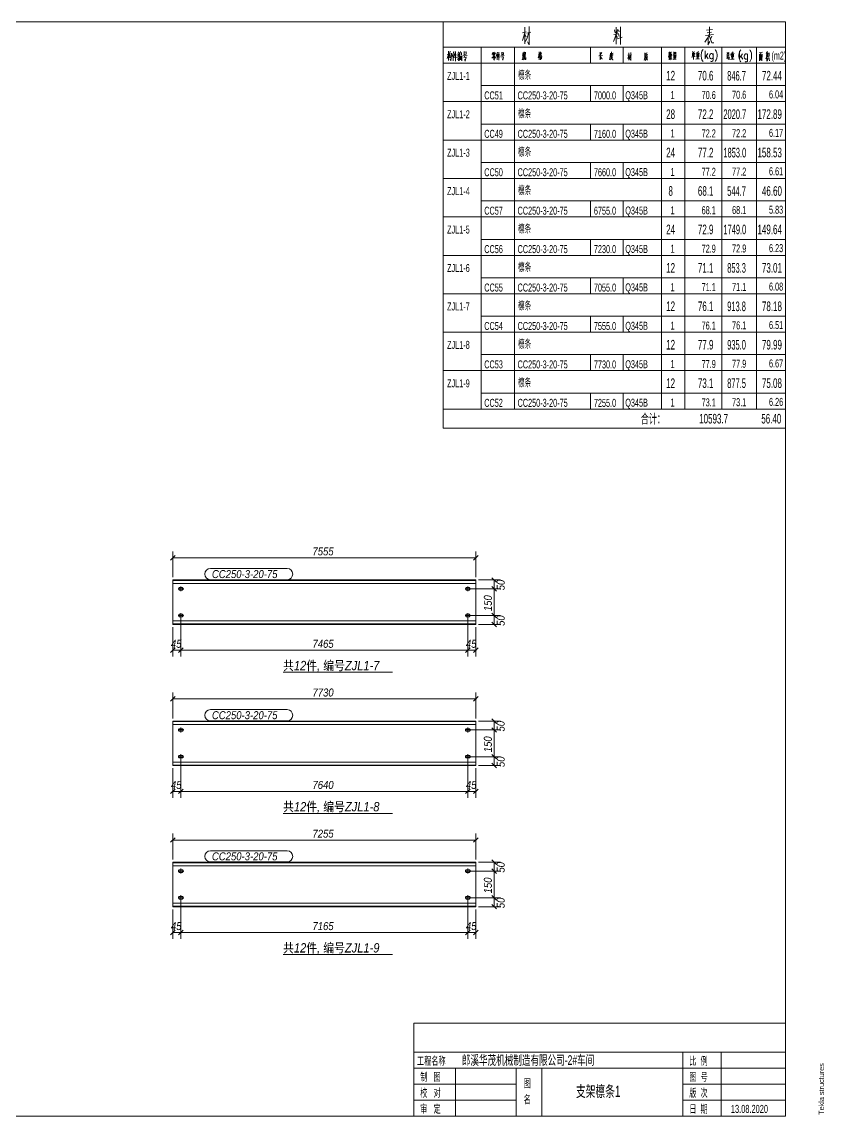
# Model space of a CAD drawing. Extents: x 857 to 4439, y -1249 to 4637.
# Drawn here: x 1160.9 to 1461.5, y 1183.6 to 1593.6 of the extents above; entities that cross this region are included whole.
import ezdxf

# ---------------------------------------------------------------- set-up
doc = ezdxf.new("R2010")
doc.units = 0
doc.header["$LTSCALE"] = 1000
doc.header["$MEASUREMENT"] = 0
doc.linetypes.add('XKITLINE00', pattern=[0])
doc.linetypes.add('XKITLINE02', pattern=[4, 2, -2])
for name, color, linetype, lineweight in [('Bolt', 7, 'Continuous', 0), ('DrawingSheet', 5, 'Continuous', 0), ('OtherObjectType', 1, 'Continuous', 0), ('Part', 2, 'Continuous', 0), ('PartMark', 3, 'Continuous', 0), ('Z-DIMENSIONS', 1, 'Continuous', 0)]:
    doc.layers.add(name, color=color, linetype=linetype, lineweight=lineweight)
doc.styles.add('Arial', font='arial.ttf')
doc.styles.add('Arial Italic', font='ariali.ttf')
doc.styles.add('宋体', font='arial.ttf')

# ---------------------------------------------------------------- blocks, each defined once
blk = doc.blocks.new('支架檩条1')
at = {"layer": 'Bolt', "color": 3, "linetype": 'XKITLINE00', "lineweight": 0}
for p, q in [((361.59, 202.57), (361.63, 202.75)), ((361.63, 202.39), (361.59, 202.57)), ((361.59, 202.57), (361.59, 202.57)), ((363.46, 202.57), (361.59, 202.57)), ((361.63, 202.75), (361.73, 202.9)), ((361.73, 202.24), (361.63, 202.39)), ((361.73, 202.9), (361.88, 203)), ((361.88, 202.14), (361.73, 202.24)), ((361.88, 203), (362.06, 203.03)), ((362.06, 202.1), (361.88, 202.14)), ((362.06, 203.03), (362.99, 203.03)), ((362.99, 202.1), (362.06, 202.1)), ((362.53, 203.5), (362.53, 201.63)), ((362.99, 203.03), (363.17, 203)), ((363.17, 202.14), (362.99, 202.1)), ((363.17, 203), (363.32, 202.9)), ((363.32, 202.24), (363.17, 202.14)), ((363.32, 202.9), (363.43, 202.75)), ((363.43, 202.39), (363.32, 202.24)), ((363.43, 202.75), (363.46, 202.57)), ((363.46, 202.57), (363.43, 202.39)), ((363.46, 202.57), (363.46, 202.57)), ((469.11, 202.57), (469.14, 202.75)), ((469.14, 202.39), (469.11, 202.57)), ((469.11, 202.57), (469.11, 202.57)), ((469.11, 202.57), (470.97, 202.57)), ((469.14, 202.75), (469.24, 202.9)), ((469.24, 202.24), (469.14, 202.39)), ((469.24, 202.9), (469.4, 203)), ((469.4, 202.14), (469.24, 202.24)), ((469.4, 203), (469.57, 203.03)), ((469.57, 202.1), (469.4, 202.14)), ((469.57, 203.03), (470.51, 203.03)), ((470.51, 202.1), (469.57, 202.1)), ((470.04, 201.63), (470.04, 203.5)), ((470.51, 203.03), (470.69, 203)), ((470.69, 202.14), (470.51, 202.1)), ((470.69, 203), (470.84, 202.9)), ((470.84, 202.24), (470.69, 202.14)), ((470.84, 202.9), (470.94, 202.75)), ((470.94, 202.39), (470.84, 202.24)), ((470.94, 202.75), (470.97, 202.57)), ((470.97, 202.57), (470.94, 202.39)), ((470.97, 202.57), (470.97, 202.57)), ((361.59, 192.57), (361.63, 192.75)), ((361.63, 192.75), (361.73, 192.9)), ((361.73, 192.9), (361.88, 193)), ((361.88, 193), (362.06, 193.03)), ((362.06, 193.03), (362.99, 193.03)), ((362.53, 193.5), (362.53, 191.63)), ((362.99, 193.03), (363.17, 193)), ((363.17, 193), (363.32, 192.9)), ((363.32, 192.9), (363.43, 192.75)), ((363.43, 192.75), (363.46, 192.57)), ((469.11, 192.57), (469.14, 192.75)), ((469.14, 192.75), (469.24, 192.9)), ((469.24, 192.9), (469.4, 193)), ((469.4, 193), (469.57, 193.03)), ((469.57, 193.03), (470.51, 193.03)), ((470.04, 191.63), (470.04, 193.5)), ((470.51, 193.03), (470.69, 193)), ((470.69, 193), (470.84, 192.9)), ((470.84, 192.9), (470.94, 192.75)), ((470.94, 192.75), (470.97, 192.57)), ((361.63, 192.39), (361.59, 192.57)), ((361.59, 192.57), (361.59, 192.57)), ((363.46, 192.57), (361.59, 192.57)), ((361.73, 192.24), (361.63, 192.39)), ((361.88, 192.14), (361.73, 192.24)), ((362.06, 192.1), (361.88, 192.14)), ((362.99, 192.1), (362.06, 192.1)), ((363.17, 192.14), (362.99, 192.1)), ((363.32, 192.24), (363.17, 192.14)), ((363.43, 192.39), (363.32, 192.24)), ((363.46, 192.57), (363.43, 192.39)), ((363.46, 192.57), (363.46, 192.57)), ((469.14, 192.39), (469.11, 192.57)), ((469.11, 192.57), (469.11, 192.57)), ((469.11, 192.57), (470.97, 192.57)), ((469.24, 192.24), (469.14, 192.39)), ((469.4, 192.14), (469.24, 192.24)), ((469.57, 192.1), (469.4, 192.14)), ((470.51, 192.1), (469.57, 192.1)), ((470.69, 192.14), (470.51, 192.1)), ((470.84, 192.24), (470.69, 192.14)), ((470.94, 192.39), (470.84, 192.24)), ((470.97, 192.57), (470.94, 192.39)), ((470.97, 192.57), (470.97, 192.57)), ((361.59, 149.68), (361.63, 149.86)), ((361.63, 149.5), (361.59, 149.68)), ((361.59, 149.68), (361.59, 149.68)), ((363.46, 149.68), (361.59, 149.68)), ((361.63, 149.86), (361.73, 150.01)), ((361.73, 149.35), (361.63, 149.5)), ((361.73, 150.01), (361.88, 150.11)), ((361.88, 149.25), (361.73, 149.35)), ((361.88, 150.11), (362.06, 150.15)), ((362.06, 149.22), (361.88, 149.25)), ((362.06, 150.15), (362.99, 150.15)), ((362.99, 149.22), (362.06, 149.22)), ((362.53, 150.62), (362.53, 148.75)), ((362.99, 150.15), (363.17, 150.11)), ((363.17, 149.25), (362.99, 149.22)), ((363.17, 150.11), (363.32, 150.01)), ((363.32, 149.35), (363.17, 149.25)), ((363.32, 150.01), (363.43, 149.86)), ((363.43, 149.5), (363.32, 149.35)), ((363.43, 149.86), (363.46, 149.68)), ((363.46, 149.68), (363.43, 149.5)), ((363.46, 149.68), (363.46, 149.68)), ((469.11, 149.68), (469.14, 149.86)), ((469.14, 149.5), (469.11, 149.68)), ((469.11, 149.68), (469.11, 149.68)), ((469.11, 149.68), (470.97, 149.68)), ((469.14, 149.86), (469.24, 150.01)), ((469.24, 149.35), (469.14, 149.5)), ((469.24, 150.01), (469.4, 150.11)), ((469.4, 149.25), (469.24, 149.35)), ((469.4, 150.11), (469.57, 150.15)), ((469.57, 149.22), (469.4, 149.25)), ((469.57, 150.15), (470.51, 150.15)), ((470.51, 149.22), (469.57, 149.22)), ((470.04, 148.75), (470.04, 150.62)), ((470.51, 150.15), (470.69, 150.11)), ((470.69, 149.25), (470.51, 149.22)), ((470.69, 150.11), (470.84, 150.01)), ((470.84, 149.35), (470.69, 149.25)), ((470.84, 150.01), (470.94, 149.86)), ((470.94, 149.5), (470.84, 149.35)), ((470.94, 149.86), (470.97, 149.68)), ((470.97, 149.68), (470.94, 149.5)), ((470.97, 149.68), (470.97, 149.68)), ((361.59, 139.68), (361.63, 139.86)), ((361.63, 139.5), (361.59, 139.68)), ((361.59, 139.68), (361.59, 139.68)), ((363.46, 139.68), (361.59, 139.68)), ((361.63, 139.86), (361.73, 140.01)), ((361.73, 139.35), (361.63, 139.5)), ((361.73, 140.01), (361.88, 140.11)), ((361.88, 140.11), (362.06, 140.15)), ((362.06, 140.15), (362.99, 140.15)), ((362.53, 140.62), (362.53, 138.75)), ((362.99, 140.15), (363.17, 140.11)), ((363.17, 140.11), (363.32, 140.01)), ((363.32, 140.01), (363.43, 139.86)), ((363.43, 139.5), (363.32, 139.35)), ((363.43, 139.86), (363.46, 139.68)), ((363.46, 139.68), (363.43, 139.5)), ((363.46, 139.68), (363.46, 139.68)), ((469.11, 139.68), (469.14, 139.86)), ((469.14, 139.5), (469.11, 139.68)), ((469.11, 139.68), (469.11, 139.68)), ((469.11, 139.68), (470.97, 139.68)), ((469.14, 139.86), (469.24, 140.01)), ((469.24, 139.35), (469.14, 139.5)), ((469.24, 140.01), (469.4, 140.11)), ((469.4, 140.11), (469.57, 140.15)), ((469.57, 140.15), (470.51, 140.15)), ((470.04, 138.75), (470.04, 140.62)), ((470.51, 140.15), (470.69, 140.11)), ((470.69, 140.11), (470.84, 140.01)), ((470.84, 140.01), (470.94, 139.86)), ((470.94, 139.5), (470.84, 139.35)), ((470.94, 139.86), (470.97, 139.68)), ((470.97, 139.68), (470.94, 139.5)), ((470.97, 139.68), (470.97, 139.68)), ((361.88, 139.25), (361.73, 139.35)), ((362.06, 139.22), (361.88, 139.25)), ((362.99, 139.22), (362.06, 139.22)), ((363.17, 139.25), (362.99, 139.22)), ((363.32, 139.35), (363.17, 139.25)), ((469.4, 139.25), (469.24, 139.35)), ((469.57, 139.22), (469.4, 139.25)), ((470.51, 139.22), (469.57, 139.22)), ((470.69, 139.25), (470.51, 139.22)), ((470.84, 139.35), (470.69, 139.25)), ((361.59, 96.8), (361.63, 96.98)), ((361.63, 96.62), (361.59, 96.8)), ((361.59, 96.8), (361.59, 96.8)), ((363.46, 96.8), (361.59, 96.8)), ((361.63, 96.98), (361.73, 97.13)), ((361.73, 96.47), (361.63, 96.62)), ((361.73, 97.13), (361.88, 97.23)), ((361.88, 96.37), (361.73, 96.47)), ((361.88, 97.23), (362.06, 97.26)), ((362.06, 96.33), (361.88, 96.37)), ((362.06, 97.26), (362.99, 97.26)), ((362.99, 96.33), (362.06, 96.33)), ((362.53, 97.73), (362.53, 95.86)), ((362.99, 97.26), (363.17, 97.23)), ((363.17, 96.37), (362.99, 96.33)), ((363.17, 97.23), (363.32, 97.13)), ((363.32, 96.47), (363.17, 96.37)), ((363.32, 97.13), (363.43, 96.98)), ((363.43, 96.62), (363.32, 96.47)), ((363.43, 96.98), (363.46, 96.8)), ((363.46, 96.8), (363.43, 96.62)), ((363.46, 96.8), (363.46, 96.8)), ((469.11, 96.8), (469.14, 96.98)), ((469.14, 96.62), (469.11, 96.8)), ((469.11, 96.8), (469.11, 96.8)), ((469.11, 96.8), (470.97, 96.8)), ((469.14, 96.98), (469.24, 97.13)), ((469.24, 96.47), (469.14, 96.62)), ((469.24, 97.13), (469.4, 97.23)), ((469.4, 96.37), (469.24, 96.47)), ((469.4, 97.23), (469.57, 97.26)), ((469.57, 96.33), (469.4, 96.37)), ((469.57, 97.26), (470.51, 97.26)), ((470.51, 96.33), (469.57, 96.33)), ((470.04, 95.86), (470.04, 97.73)), ((470.51, 97.26), (470.69, 97.23)), ((470.69, 96.37), (470.51, 96.33)), ((470.69, 97.23), (470.84, 97.13)), ((470.84, 96.47), (470.69, 96.37)), ((470.84, 97.13), (470.94, 96.98)), ((470.94, 96.62), (470.84, 96.47)), ((470.94, 96.98), (470.97, 96.8)), ((470.97, 96.8), (470.94, 96.62)), ((470.97, 96.8), (470.97, 96.8)), ((361.59, 86.8), (361.63, 86.98)), ((361.63, 86.62), (361.59, 86.8)), ((361.59, 86.8), (361.59, 86.8)), ((363.46, 86.8), (361.59, 86.8)), ((361.63, 86.98), (361.73, 87.13)), ((361.73, 86.47), (361.63, 86.62)), ((361.73, 87.13), (361.88, 87.23)), ((361.88, 86.37), (361.73, 86.47)), ((361.88, 87.23), (362.06, 87.26)), ((362.06, 86.33), (361.88, 86.37)), ((362.06, 87.26), (362.99, 87.26)), ((362.99, 86.33), (362.06, 86.33)), ((362.53, 87.73), (362.53, 85.86)), ((362.99, 87.26), (363.17, 87.23)), ((363.17, 86.37), (362.99, 86.33)), ((363.17, 87.23), (363.32, 87.13)), ((363.32, 86.47), (363.17, 86.37)), ((363.32, 87.13), (363.43, 86.98)), ((363.43, 86.62), (363.32, 86.47)), ((363.43, 86.98), (363.46, 86.8)), ((363.46, 86.8), (363.43, 86.62)), ((363.46, 86.8), (363.46, 86.8)), ((469.11, 86.8), (469.14, 86.98)), ((469.14, 86.62), (469.11, 86.8)), ((469.11, 86.8), (469.11, 86.8)), ((469.11, 86.8), (470.97, 86.8)), ((469.14, 86.98), (469.24, 87.13)), ((469.24, 86.47), (469.14, 86.62)), ((469.24, 87.13), (469.4, 87.23)), ((469.4, 86.37), (469.24, 86.47)), ((469.4, 87.23), (469.57, 87.26)), ((469.57, 86.33), (469.4, 86.37)), ((469.57, 87.26), (470.51, 87.26)), ((470.51, 86.33), (469.57, 86.33)), ((470.04, 85.86), (470.04, 87.73)), ((470.51, 87.26), (470.69, 87.23)), ((470.69, 86.37), (470.51, 86.33)), ((470.69, 87.23), (470.84, 87.13)), ((470.84, 86.47), (470.69, 86.37)), ((470.84, 87.13), (470.94, 86.98)), ((470.94, 86.62), (470.84, 86.47)), ((470.94, 86.98), (470.97, 86.8)), ((470.97, 86.8), (470.94, 86.62)), ((470.97, 86.8), (470.97, 86.8))]:
    blk.add_line(p, q, dxfattribs=at)
at = {"layer": 'DrawingSheet', "color": 5, "linetype": 'XKITLINE00', "lineweight": 0}
for p, q in [((589, 415), (5, 415)), ((589, 5), (589, 415)), ((5, 5), (589, 5))]:
    blk.add_line(p, q, dxfattribs=at)
at = {"layer": 'OtherObjectType', "color": 6, "linetype": 'XKITLINE00', "lineweight": 0}
for p, q in [((460.84, 415), (460.84, 399.52)), ((460.84, 405.52), (589, 405.52)), ((475, 405.52), (475, 399.52)), ((487.48, 405.52), (487.48, 399.52)), ((516.04, 405.52), (516.04, 399.52)), ((528.28, 405.52), (528.28, 399.52)), ((542.56, 405.52), (542.56, 399.52)), ((551.32, 405.52), (551.32, 399.52)), ((565.24, 405.52), (565.24, 399.52)), ((578.2, 405.52), (578.2, 399.52)), ((460.84, 399.52), (460.84, 391.12)), ((589, 399.52), (460.84, 399.52)), ((475, 399.52), (475, 391.12)), ((487.48, 399.52), (487.48, 391.12)), ((542.56, 399.52), (542.56, 391.12)), ((551.32, 399.52), (551.32, 391.12)), ((565.24, 399.52), (565.24, 391.12)), ((578.2, 399.52), (578.2, 391.12)), ((460.84, 391.12), (460.84, 385.12)), ((475, 391.12), (475, 385.12)), ((475, 391.12), (589, 391.12)), ((487.48, 391.12), (487.48, 385.12)), ((516.04, 391.12), (516.04, 385.12)), ((528.28, 391.12), (528.28, 385.12)), ((542.56, 391.12), (542.56, 385.12)), ((551.32, 391.12), (551.32, 385.12)), ((565.24, 391.12), (565.24, 385.12)), ((578.2, 391.12), (578.2, 385.12)), ((460.84, 385.12), (460.84, 376.72)), ((589, 385.12), (460.84, 385.12)), ((475, 385.12), (589, 385.12)), ((475, 385.12), (475, 376.72)), ((487.48, 385.12), (487.48, 376.72)), ((542.56, 385.12), (542.56, 376.72)), ((551.32, 385.12), (551.32, 376.72)), ((565.24, 385.12), (565.24, 376.72)), ((578.2, 385.12), (578.2, 376.72)), ((460.84, 376.72), (460.84, 370.72)), ((475, 376.72), (475, 370.72)), ((475, 376.72), (589, 376.72)), ((487.48, 376.72), (487.48, 370.72)), ((516.04, 376.72), (516.04, 370.72)), ((528.28, 376.72), (528.28, 370.72)), ((542.56, 376.72), (542.56, 370.72)), ((551.32, 376.72), (551.32, 370.72)), ((565.24, 376.72), (565.24, 370.72)), ((578.2, 376.72), (578.2, 370.72)), ((460.84, 370.72), (460.84, 362.32)), ((589, 370.72), (460.84, 370.72)), ((475, 370.72), (589, 370.72)), ((475, 370.72), (475, 362.32)), ((487.48, 370.72), (487.48, 362.32)), ((542.56, 370.72), (542.56, 362.32)), ((551.32, 370.72), (551.32, 362.32)), ((565.24, 370.72), (565.24, 362.32)), ((578.2, 370.72), (578.2, 362.32)), ((460.84, 362.32), (460.84, 356.32)), ((475, 362.32), (475, 356.32)), ((475, 362.32), (589, 362.32)), ((487.48, 362.32), (487.48, 356.32)), ((516.04, 362.32), (516.04, 356.32)), ((528.28, 362.32), (528.28, 356.32)), ((542.56, 362.32), (542.56, 356.32)), ((551.32, 362.32), (551.32, 356.32)), ((565.24, 362.32), (565.24, 356.32)), ((578.2, 362.32), (578.2, 356.32)), ((460.84, 356.32), (460.84, 347.92)), ((589, 356.32), (460.84, 356.32)), ((475, 356.32), (589, 356.32)), ((475, 356.32), (475, 347.92)), ((487.48, 356.32), (487.48, 347.92)), ((542.56, 356.32), (542.56, 347.92)), ((551.32, 356.32), (551.32, 347.92)), ((565.24, 356.32), (565.24, 347.92)), ((578.2, 356.32), (578.2, 347.92)), ((460.84, 347.92), (460.84, 341.92)), ((475, 347.92), (475, 341.92)), ((475, 347.92), (589, 347.92)), ((487.48, 347.92), (487.48, 341.92)), ((516.04, 347.92), (516.04, 341.92)), ((528.28, 347.92), (528.28, 341.92)), ((542.56, 347.92), (542.56, 341.92)), ((551.32, 347.92), (551.32, 341.92)), ((565.24, 347.92), (565.24, 341.92)), ((578.2, 347.92), (578.2, 341.92)), ((460.84, 341.92), (460.84, 333.52)), ((589, 341.92), (460.84, 341.92)), ((475, 341.92), (589, 341.92)), ((475, 341.92), (475, 333.52)), ((487.48, 341.92), (487.48, 333.52)), ((542.56, 341.92), (542.56, 333.52)), ((551.32, 341.92), (551.32, 333.52)), ((565.24, 341.92), (565.24, 333.52)), ((578.2, 341.92), (578.2, 333.52)), ((460.84, 333.52), (460.84, 327.52)), ((475, 333.52), (475, 327.52)), ((475, 333.52), (589, 333.52)), ((487.48, 333.52), (487.48, 327.52)), ((516.04, 333.52), (516.04, 327.52)), ((528.28, 333.52), (528.28, 327.52)), ((542.56, 333.52), (542.56, 327.52)), ((551.32, 333.52), (551.32, 327.52)), ((565.24, 333.52), (565.24, 327.52)), ((578.2, 333.52), (578.2, 327.52)), ((460.84, 327.52), (460.84, 319.12)), ((589, 327.52), (460.84, 327.52)), ((475, 327.52), (589, 327.52)), ((475, 327.52), (475, 319.12)), ((487.48, 327.52), (487.48, 319.12)), ((542.56, 327.52), (542.56, 319.12)), ((551.32, 327.52), (551.32, 319.12)), ((565.24, 327.52), (565.24, 319.12)), ((578.2, 327.52), (578.2, 319.12)), ((460.84, 319.12), (460.84, 313.12)), ((475, 319.12), (475, 313.12)), ((475, 319.12), (589, 319.12)), ((487.48, 319.12), (487.48, 313.12)), ((516.04, 319.12), (516.04, 313.12)), ((528.28, 319.12), (528.28, 313.12)), ((542.56, 319.12), (542.56, 313.12)), ((551.32, 319.12), (551.32, 313.12)), ((565.24, 319.12), (565.24, 313.12)), ((578.2, 319.12), (578.2, 313.12)), ((460.84, 313.12), (460.84, 304.72)), ((589, 313.12), (460.84, 313.12)), ((475, 313.12), (589, 313.12)), ((475, 313.12), (475, 304.72)), ((487.48, 313.12), (487.48, 304.72)), ((542.56, 313.12), (542.56, 304.72)), ((551.32, 313.12), (551.32, 304.72)), ((565.24, 313.12), (565.24, 304.72)), ((578.2, 313.12), (578.2, 304.72)), ((460.84, 304.72), (460.84, 298.72)), ((475, 304.72), (475, 298.72)), ((475, 304.72), (589, 304.72)), ((487.48, 304.72), (487.48, 298.72)), ((516.04, 304.72), (516.04, 298.72)), ((528.28, 304.72), (528.28, 298.72)), ((542.56, 304.72), (542.56, 298.72)), ((551.32, 304.72), (551.32, 298.72)), ((565.24, 304.72), (565.24, 298.72)), ((578.2, 304.72), (578.2, 298.72)), ((460.84, 298.72), (460.84, 290.32)), ((589, 298.72), (460.84, 298.72)), ((475, 298.72), (589, 298.72)), ((475, 298.72), (475, 290.32)), ((487.48, 298.72), (487.48, 290.32)), ((542.56, 298.72), (542.56, 290.32)), ((551.32, 298.72), (551.32, 290.32)), ((565.24, 298.72), (565.24, 290.32)), ((578.2, 298.72), (578.2, 290.32)), ((460.84, 290.32), (460.84, 284.32)), ((475, 290.32), (475, 284.32)), ((475, 290.32), (589, 290.32)), ((487.48, 290.32), (487.48, 284.32)), ((516.04, 290.32), (516.04, 284.32)), ((528.28, 290.32), (528.28, 284.32)), ((542.56, 290.32), (542.56, 284.32)), ((551.32, 290.32), (551.32, 284.32)), ((565.24, 290.32), (565.24, 284.32)), ((578.2, 290.32), (578.2, 284.32)), ((460.84, 284.32), (460.84, 275.92)), ((589, 284.32), (460.84, 284.32)), ((475, 284.32), (589, 284.32)), ((475, 284.32), (475, 275.92)), ((487.48, 284.32), (487.48, 275.92)), ((542.56, 284.32), (542.56, 275.92)), ((551.32, 284.32), (551.32, 275.92)), ((565.24, 284.32), (565.24, 275.92)), ((578.2, 284.32), (578.2, 275.92)), ((460.84, 275.92), (460.84, 269.92)), ((475, 275.92), (475, 269.92)), ((475, 275.92), (589, 275.92)), ((487.48, 275.92), (487.48, 269.92)), ((516.04, 275.92), (516.04, 269.92)), ((528.28, 275.92), (528.28, 269.92)), ((542.56, 275.92), (542.56, 269.92)), ((551.32, 275.92), (551.32, 269.92)), ((565.24, 275.92), (565.24, 269.92)), ((578.2, 275.92), (578.2, 269.92)), ((460.84, 269.92), (460.84, 262.72)), ((460.84, 269.92), (589, 269.92)), ((475, 269.92), (589, 269.92)), ((460.84, 262.72), (589, 262.72))]:
    blk.add_line(p, q, dxfattribs=at)
at = {"layer": 'OtherObjectType', "color": 2, "linetype": 'XKITLINE00', "lineweight": 0}
for p, q in [((490.48, 408.07), (491.35, 410.89)), ((491.96, 411.21), (490.57, 410.89)), ((491.35, 406.74), (491.35, 413.07)), ((491.87, 409.41), (491.35, 410.45)), ((492.14, 410.83), (493.59, 411.12)), ((492.92, 410.98), (492.25, 408.97)), ((493.04, 413.27), (493.04, 406.36)), ((524.73, 410.22), (526.24, 410.51)), ((525.02, 412.02), (525.26, 410.89)), ((525.63, 410.37), (525.14, 408.89)), ((525.63, 413.07), (525.63, 406.65)), ((525.63, 410.08), (526.07, 409.12)), ((526.13, 412.17), (525.81, 410.45)), ((526.48, 412.08), (526.74, 411.21)), ((526.48, 410.69), (526.79, 409.55)), ((527.2, 406.51), (527.2, 413.13)), ((562.04, 410.22), (559.07, 409.84)), ((559.45, 411.88), (561.69, 412.17)), ((559.74, 410.89), (561.37, 411.12)), ((560.53, 413.13), (560.53, 410.08)), ((492.25, 408.97), (491.7, 407.7)), ((493.04, 406.36), (492.43, 407.55)), ((525.14, 408.89), (524.62, 407.7)), ((526.01, 408.6), (527.87, 409.26)), ((559.86, 408.89), (558.9, 407.46)), ((560.47, 409.99), (559.86, 408.89)), ((559.97, 406.42), (560.76, 407.7)), ((560.09, 409.12), (560.09, 406.59)), ((560.47, 409.84), (561.48, 407.09)), ((561.51, 409.64), (560.96, 408.51)), ((561.48, 407.09), (562.15, 407.09)), ((449.8, 39.8), (589, 39.8)), ((449.8, 39.8), (449.8, 5)), ((589, 39.8), (589, 5)), ((449.8, 5), (589, 5))]:
    blk.add_line(p, q, dxfattribs=at)
at = {"layer": 'OtherObjectType', "color": 4, "linetype": 'XKITLINE00', "lineweight": 0}
for p, q in [((462.28, 401.29), (462.76, 402.8)), ((463.09, 402.95), (462.34, 402.8)), ((462.76, 403.98), (462.76, 400.49)), ((462.76, 402.47), (463, 402.16)), ((463.03, 402.08), (463.23, 402.87)), ((463.17, 401.52), (463.44, 402.54)), ((463.23, 402.87), (463.42, 403.98)), ((463.23, 402.91), (463.93, 403.07)), ((463.67, 401.36), (463.48, 401.9)), ((463.93, 403.22), (463.83, 401.44)), ((464.82, 403.9), (464.2, 402.08)), ((464.58, 403.14), (464.58, 400.39)), ((465.03, 402.58), (464.84, 401.87)), ((465.11, 403.41), (465.03, 402.58)), ((465.05, 402.58), (465.82, 402.7)), ((465.42, 403.94), (465.42, 400.28)), ((466.21, 402.39), (466.6, 402.58)), ((466.71, 401.9), (466.21, 401.6)), ((466.6, 403.74), (466.27, 402.43)), ((466.71, 402.87), (466.27, 401.63)), ((466.93, 401.9), (466.81, 401.21)), ((466.98, 403.55), (466.93, 401.9)), ((467.7, 402.7), (466.95, 402.58)), ((466.98, 400.53), (466.95, 402.23)), ((466.98, 403.22), (467.66, 403.34)), ((466.98, 402.04), (467.78, 402.16)), ((467.25, 402.04), (467.25, 400.72)), ((467.27, 403.94), (467.44, 403.48)), ((467.49, 400.72), (467.53, 402.12)), ((467.7, 403.41), (467.64, 402.7)), ((467.82, 402.23), (467.76, 400.36)), ((468.2, 402.27), (469.75, 402.43)), ((468.65, 403.9), (468.65, 402.62)), ((468.65, 403.59), (469.36, 403.72)), ((469.42, 402.87), (468.65, 402.8)), ((468.76, 402.31), (468.65, 401.63)), ((469.44, 401.87), (469.09, 400.24)), ((469.42, 403.82), (469.36, 402.87)), ((479.51, 401.9), (479.08, 401.35)), ((479.31, 403.35), (479.22, 402.73)), ((479.29, 403.16), (480.36, 403.31)), ((479.39, 402.85), (479.66, 402.92)), ((479.39, 402.56), (479.66, 402.61)), ((479.41, 403.48), (480.2, 403.62)), ((479.83, 402.5), (479.51, 401.9)), ((479.7, 401.99), (479.85, 401.7)), ((479.8, 403.52), (479.8, 402.59)), ((479.8, 402.38), (480.4, 401.57)), ((479.93, 402.92), (480.2, 402.98)), ((479.93, 402.61), (480.2, 402.69)), ((480.38, 403.41), (480.28, 402.92)), ((481.21, 403.64), (480.71, 402.13)), ((481.02, 403.02), (481.02, 400.74)), ((481.26, 402.2), (481.13, 401.6)), ((481.19, 401.76), (482.16, 401.9)), ((481.34, 402.89), (481.26, 402.2)), ((481.42, 402.56), (482.06, 402.65)), ((481.71, 403.68), (481.71, 400.64)), ((482.41, 402.28), (483.69, 402.42)), ((483.42, 401.86), (482.74, 401.72)), ((482.78, 403.64), (482.78, 402.59)), ((482.78, 403.39), (483.4, 403.45)), ((483.42, 402.79), (482.78, 402.73)), ((482.87, 402.32), (482.78, 401.76)), ((483.45, 401.96), (483.15, 400.6)), ((483.42, 403.58), (483.38, 402.79)), ((491.02, 402.43), (490.4, 402.31)), ((490.46, 402.89), (490.98, 402.99)), ((490.75, 402.29), (490.59, 401.4)), ((490.71, 402.08), (490.96, 401.52)), ((490.81, 403.57), (490.75, 402.29)), ((491.23, 401.9), (490.98, 401.21)), ((491.11, 403.72), (491.11, 401.96)), ((491.6, 403.55), (491.11, 403.49)), ((491.37, 403.1), (491.23, 401.9)), ((491.39, 402.14), (491.39, 401.07)), ((491.56, 401.96), (491.6, 403.69)), ((496.79, 402.74), (496.44, 401.54)), ((496.5, 402.74), (497, 402.87)), ((496.79, 403.82), (496.79, 400.88)), ((496.79, 403.72), (496.79, 400.84)), ((496.79, 402.54), (496.96, 402.14)), ((497.27, 402.33), (496.9, 401.73)), ((497.31, 403.82), (497.06, 402.7)), ((497.19, 403.22), (497.66, 403.34)), ((497.21, 401.94), (497.21, 400.84)), ((497.21, 401.81), (497.64, 401.87)), ((497.23, 402.97), (497.74, 401.94)), ((497.41, 402.66), (497.27, 402.33)), ((497.7, 403.4), (497.41, 402.66)), ((497.64, 401.96), (497.62, 401.15)), ((497.74, 401.94), (497.93, 401.94)), ((519.16, 402.27), (520.53, 402.46)), ((519.61, 403.66), (519.61, 401.01)), ((519.95, 403.1), (519.61, 402.64)), ((519.8, 402.33), (520.26, 401.11)), ((520.19, 403.58), (519.95, 403.1)), ((523.42, 402.31), (523.26, 401.3)), ((523.46, 403.33), (523.42, 402.31)), ((523.46, 403.06), (524.44, 403.24)), ((523.48, 402.54), (524.44, 402.66)), ((523.65, 401.84), (524.15, 401.94)), ((523.73, 403.06), (523.73, 402.08)), ((523.73, 402.17), (524.13, 402.23)), ((523.81, 403.8), (523.92, 403.26)), ((524.06, 401.57), (524.17, 402.04)), ((524.08, 402.23), (524.1, 403.1)), ((529.96, 401.23), (530.37, 402.49)), ((530.64, 402.63), (530.02, 402.49)), ((530.37, 400.63), (530.37, 403.46)), ((530.58, 401.84), (530.37, 402.3)), ((530.7, 402.45), (531.35, 402.59)), ((531.04, 402.41), (530.75, 401.52)), ((531.1, 403.56), (531.1, 400.48)), ((536.39, 402.26), (536.31, 401.47)), ((536.41, 403.46), (536.39, 402.26)), ((537.26, 403.42), (536.41, 403.13)), ((536.46, 402.59), (537.45, 402.82)), ((536.62, 402.36), (536.62, 401.27)), ((537.2, 402.26), (536.62, 402.13)), ((536.93, 401.87), (536.85, 401.27)), ((536.89, 402.2), (536.91, 403.19)), ((537.24, 402.44), (537.2, 401.23)), ((545.61, 402.89), (545.2, 402)), ((545.28, 402.85), (545.99, 402.99)), ((545.28, 401.79), (545.78, 401.96)), ((545.37, 403.51), (545.49, 403.05)), ((545.59, 402.2), (545.43, 401.5)), ((545.61, 403.78), (545.61, 402.25)), ((545.61, 402.81), (545.9, 402.39)), ((545.82, 402.16), (545.72, 401.58)), ((545.86, 403.61), (545.76, 402.95)), ((546.03, 402.76), (545.9, 402.14)), ((545.95, 402.39), (546.36, 400.98)), ((546.11, 403.16), (546.03, 402.76)), ((546.03, 402.76), (546.52, 402.85)), ((546.23, 401.96), (546.09, 401.36)), ((546.17, 403.78), (546.11, 403.16)), ((546.3, 402.81), (546.23, 401.96)), ((546.85, 402.56), (548.22, 402.66)), ((547.23, 402.43), (547.23, 401.54)), ((547.23, 402.25), (547.95, 402.33)), ((547.25, 403.74), (547.25, 402.8)), ((547.25, 403.55), (547.95, 403.61)), ((547.25, 403.22), (547.85, 403.28)), ((547.95, 402.99), (547.25, 402.93)), ((547.33, 401.96), (547.81, 402)), ((547.58, 402.29), (547.58, 400.98)), ((547.97, 403.69), (547.93, 402.99)), ((547.97, 402.43), (547.93, 401.69)), ((553.84, 401.82), (555.23, 401.98)), ((554.19, 403.28), (554.19, 402.11)), ((554.94, 403.22), (554.19, 403.1)), ((554.19, 402.21), (554.98, 402.31)), ((554.27, 403.88), (554.44, 403.31)), ((554.29, 402.71), (554.85, 402.77)), ((554.58, 400.95), (554.58, 403.14)), ((554.85, 403.89), (554.63, 403.22)), ((554.96, 403.28), (554.9, 402.31)), ((555.49, 403), (556.88, 403.22)), ((556.2, 403.57), (555.76, 403.37)), ((555.78, 402.85), (555.83, 401.73)), ((555.81, 402.71), (556.61, 402.81)), ((556.67, 402.02), (555.83, 401.92)), ((555.87, 402.31), (556.47, 402.38)), ((556.49, 403.84), (556.2, 403.57)), ((556.2, 403.57), (556.2, 401.09)), ((556.65, 402.98), (556.57, 402.06)), ((557.54, 403.41), (557.42, 402.69)), ((557.42, 402.69), (557.42, 402.13)), ((557.42, 402.13), (557.54, 401.42)), ((557.75, 403.97), (557.54, 403.41)), ((557.96, 404.42), (557.75, 403.97)), ((558.18, 404.69), (557.96, 404.42)), ((558.93, 404.13), (558.93, 401.13)), ((560, 403.12), (558.93, 401.69)), ((559.36, 402.27), (560.09, 401.13)), ((560.75, 402.69), (560.63, 402.27)), ((560.63, 402.27), (560.63, 401.98)), ((560.63, 401.98), (560.75, 401.55)), ((560.96, 402.98), (560.75, 402.69)), ((561.18, 403.12), (560.96, 402.98)), ((561.49, 403.12), (561.18, 403.12)), ((561.7, 402.98), (561.49, 403.12)), ((561.91, 402.69), (561.7, 402.98)), ((561.91, 403.12), (561.91, 400.84)), ((562.67, 404.69), (562.88, 404.42)), ((562.88, 404.42), (563.09, 403.97)), ((563.09, 403.97), (563.31, 403.41)), ((563.31, 403.41), (563.42, 402.69)), ((563.42, 402.13), (563.31, 401.42)), ((563.42, 402.69), (563.42, 402.13)), ((567.16, 401.8), (567.04, 401.32)), ((567.16, 403.66), (567.35, 403.19)), ((567.16, 401.9), (567.41, 401.34)), ((567.18, 403.06), (567.18, 402.09)), ((567.18, 402.92), (567.84, 403.02)), ((567.8, 402.4), (567.18, 402.3)), ((567.43, 402.03), (567.66, 401.66)), ((567.78, 403.68), (567.62, 403.02)), ((567.84, 403.1), (567.78, 402.4)), ((567.91, 401.9), (568.13, 401.43)), ((568.46, 402.88), (569.83, 403.1)), ((569.17, 403.45), (568.73, 403.25)), ((568.75, 402.73), (568.81, 401.61)), ((568.77, 402.59), (569.56, 402.69)), ((569.64, 401.9), (568.81, 401.8)), ((568.84, 402.19), (569.44, 402.26)), ((569.46, 403.72), (569.17, 403.45)), ((569.17, 403.45), (569.17, 400.97)), ((569.62, 402.86), (569.54, 401.94)), ((571.69, 403.29), (571.59, 402.57)), ((571.59, 402.57), (571.59, 402.01)), ((571.59, 402.01), (571.69, 401.3)), ((571.9, 403.85), (571.69, 403.29)), ((571.88, 404.01), (571.88, 401.01)), ((572.97, 403), (571.88, 401.57)), ((572.13, 404.3), (571.9, 403.85)), ((572.35, 404.57), (572.13, 404.3)), ((572.31, 402.15), (573.06, 401.01)), ((573.7, 402.57), (573.61, 402.15)), ((573.61, 402.15), (573.61, 401.86)), ((573.61, 401.86), (573.7, 401.43)), ((573.92, 402.86), (573.7, 402.57)), ((574.13, 403), (573.92, 402.86)), ((574.46, 403), (574.13, 403)), ((574.67, 402.86), (574.46, 403)), ((574.88, 402.57), (574.67, 402.86)), ((574.88, 403), (574.88, 400.72)), ((575.64, 404.57), (575.85, 404.3)), ((575.85, 404.3), (576.06, 403.85)), ((576.06, 403.85), (576.28, 403.29)), ((576.28, 403.29), (576.37, 402.57)), ((576.37, 402.01), (576.28, 401.3)), ((576.37, 402.57), (576.37, 402.01)), ((580.45, 403.66), (579.16, 403.46)), ((579.34, 402.92), (579.36, 400.36)), ((580.28, 402.74), (579.34, 402.58)), ((579.63, 402.62), (579.63, 400.74)), ((579.88, 402.16), (579.63, 402.08)), ((579.7, 402.66), (579.81, 403.58)), ((579.97, 402.66), (579.95, 400.78)), ((580.22, 400.4), (580.31, 402.96)), ((581.93, 401.82), (581.7, 401.12)), ((581.76, 402.54), (582.35, 402.7)), ((582.3, 403.84), (581.83, 403.12)), ((582.1, 402.54), (581.93, 401.82)), ((582.1, 403.42), (582.1, 400.28)), ((582.1, 402.32), (582.33, 401.86)), ((582.47, 403.46), (582.47, 401.86)), ((582.47, 403.16), (582.92, 403.3)), ((582.92, 402.12), (582.47, 402)), ((582.94, 403.38), (582.89, 402.12)), ((463.56, 401.63), (463.09, 401.48)), ((463.71, 400.36), (463.42, 400.99)), ((463.83, 401.44), (463.71, 400.36)), ((464.78, 401.63), (465.94, 401.79)), ((466.21, 400.92), (466.71, 401.44)), ((466.81, 401.21), (466.54, 400.45)), ((467.16, 401.4), (467.64, 401.48)), ((467.76, 400.36), (467.64, 400.69)), ((469.42, 401.75), (468.59, 401.6)), ((469.09, 400.24), (468.82, 400.88)), ((479.58, 401.47), (480.05, 401.57)), ((479.6, 401.16), (480.01, 400.7)), ((480.11, 401.63), (479.78, 400.97)), ((480.4, 401.57), (480.49, 401.57)), ((483.15, 400.6), (482.93, 401.12)), ((490.59, 401.4), (490.36, 400.8)), ((490.98, 401.21), (490.67, 400.84)), ((491.39, 401.07), (491.46, 400.94)), ((491.46, 400.94), (491.75, 400.94)), ((491.75, 400.94), (491.73, 401.63)), ((497.21, 401.07), (497.66, 401.15)), ((519.95, 401.51), (519.53, 400.91)), ((520.26, 401.11), (520.53, 401.15)), ((523.26, 401.3), (523.07, 400.78)), ((523.28, 400.72), (523.9, 401.28)), ((523.65, 401.67), (524.35, 400.72)), ((523.9, 401.28), (524.06, 401.57)), ((524.35, 400.72), (524.5, 400.72)), ((530.75, 401.52), (530.5, 400.96)), ((531.1, 400.48), (530.83, 401)), ((536.31, 401.47), (536.12, 400.67)), ((536.72, 400.87), (536.44, 400.58)), ((536.85, 401.27), (536.72, 400.87)), ((536.97, 401.27), (537.41, 400.62)), ((545.57, 401.17), (545.34, 400.9)), ((545.43, 401.5), (545.86, 401.17)), ((545.72, 401.58), (545.57, 401.17)), ((546.09, 401.36), (545.78, 400.84)), ((546.36, 400.98), (546.57, 400.98)), ((546.92, 400.9), (548.12, 400.99)), ((547.16, 401.3), (547.95, 401.36)), ((547.95, 401.69), (547.23, 401.63)), ((556.88, 401.13), (555.52, 400.99)), ((556.57, 401.55), (555.81, 401.46)), ((557.54, 401.42), (557.75, 400.84)), ((557.75, 400.84), (557.96, 400.41)), ((557.96, 400.41), (558.18, 400.12)), ((560.75, 401.55), (560.96, 401.26)), ((560.96, 401.26), (561.18, 401.13)), ((561.18, 400.12), (560.96, 400.27)), ((561.18, 401.13), (561.49, 401.13)), ((561.49, 400.12), (561.18, 400.12)), ((561.49, 401.13), (561.7, 401.26)), ((561.7, 400.27), (561.49, 400.12)), ((561.7, 401.26), (561.91, 401.55)), ((561.82, 400.41), (561.7, 400.27)), ((561.91, 400.84), (561.82, 400.41)), ((562.88, 400.41), (562.67, 400.12)), ((563.09, 400.84), (562.88, 400.41)), ((563.31, 401.42), (563.09, 400.84)), ((567.41, 401.34), (567.62, 401.06)), ((567.62, 401.06), (567.95, 400.91)), ((567.95, 400.91), (567.86, 401.51)), ((569.83, 401.01), (568.5, 400.87)), ((569.54, 401.43), (568.77, 401.34)), ((571.69, 401.3), (571.9, 400.72)), ((571.9, 400.72), (572.13, 400.29)), ((572.13, 400.29), (572.35, 400)), ((573.7, 401.43), (573.92, 401.14)), ((573.92, 401.14), (574.13, 401.01)), ((574.13, 400), (573.92, 400.15)), ((574.13, 401.01), (574.46, 401.01)), ((574.46, 400), (574.13, 400)), ((574.46, 401.01), (574.67, 401.14)), ((574.67, 400.15), (574.46, 400)), ((574.67, 401.14), (574.88, 401.43)), ((574.79, 400.29), (574.67, 400.15)), ((574.88, 400.72), (574.79, 400.29)), ((575.85, 400.29), (575.64, 400)), ((576.06, 400.72), (575.85, 400.29)), ((576.28, 401.3), (576.06, 400.72)), ((579.36, 400.66), (580.22, 400.82)), ((579.63, 401.48), (579.88, 401.58)), ((582.58, 401.58), (582.25, 400.24)), ((582.85, 401.62), (583.05, 400.36))]:
    blk.add_line(p, q, dxfattribs=at)
at = {"layer": 'OtherObjectType', "color": 1, "linetype": 'XKITLINE00', "lineweight": 0}
for p, q in [((400.83, 171.32), (441.81, 171.32)), ((400.83, 118.44), (441.81, 118.44)), ((400.83, 65.55), (441.81, 65.55))]:
    blk.add_line(p, q, dxfattribs=at)
at = {"layer": 'OtherObjectType', "color": 3, "linetype": 'XKITLINE00', "lineweight": 0}
for p, q in [((449.8, 29), (589, 29)), ((550.6, 29), (550.6, 5)), ((565, 29), (565, 5)), ((449.8, 23), (589, 23)), ((465.4, 23), (465.4, 5)), ((488.2, 23), (488.2, 5)), ((497.8, 23), (497.8, 5)), ((449.8, 17), (488.2, 17)), ((550.6, 17), (589, 17)), ((449.8, 11), (488.2, 11)), ((550.6, 11), (589, 11))]:
    blk.add_line(p, q, dxfattribs=at)
at = {"layer": 'Part', "color": 2, "linetype": 'XKITLINE00', "lineweight": 0}
for p, q in [((359.53, 189.23), (359.53, 205.9)), ((416.21, 205.9), (359.53, 205.9)), ((473.04, 205.9), (416.31, 205.9)), ((473.04, 189.23), (473.04, 205.9)), ((416.21, 204.57), (359.53, 204.57)), ((473.04, 204.57), (416.31, 204.57)), ((416.21, 190.57), (359.53, 190.57)), ((416.21, 189.23), (359.53, 189.23)), ((473.04, 190.57), (416.31, 190.57)), ((473.04, 189.23), (416.31, 189.23)), ((359.53, 136.35), (359.53, 153.02)), ((416.21, 153.02), (359.53, 153.02)), ((473.04, 153.02), (416.31, 153.02)), ((473.04, 136.35), (473.04, 153.02)), ((416.21, 151.68), (359.53, 151.68)), ((473.04, 151.68), (416.31, 151.68)), ((416.21, 137.68), (359.53, 137.68)), ((416.21, 136.35), (359.53, 136.35)), ((473.04, 137.68), (416.31, 137.68)), ((473.04, 136.35), (416.31, 136.35)), ((359.53, 83.46), (359.53, 100.13)), ((416.21, 100.13), (359.53, 100.13)), ((416.21, 98.8), (359.53, 98.8)), ((473.04, 100.13), (416.31, 100.13)), ((473.04, 98.8), (416.31, 98.8)), ((473.04, 83.46), (473.04, 100.13)), ((416.21, 84.8), (359.53, 84.8)), ((416.21, 83.46), (359.53, 83.46)), ((473.04, 84.8), (416.31, 84.8)), ((473.04, 83.46), (416.31, 83.46))]:
    blk.add_line(p, q, dxfattribs=at)
at = {"layer": 'Part', "color": 7, "linetype": 'XKITLINE02', "lineweight": 0}
for p, q in [((416.21, 205.7), (359.53, 205.7)), ((473.04, 205.7), (416.31, 205.7)), ((416.21, 189.43), (359.53, 189.43)), ((473.04, 189.43), (416.31, 189.43)), ((416.21, 152.82), (359.53, 152.82)), ((473.04, 152.82), (416.31, 152.82)), ((416.21, 136.55), (359.53, 136.55)), ((473.04, 136.55), (416.31, 136.55)), ((416.21, 99.93), (359.53, 99.93)), ((473.04, 99.93), (416.31, 99.93)), ((416.21, 83.66), (359.53, 83.66)), ((473.04, 83.66), (416.31, 83.66))]:
    blk.add_line(p, q, dxfattribs=at)
at = {"layer": 'PartMark', "color": 1, "linetype": 'XKITLINE00', "lineweight": 0}
for p, q in [((373.57, 210.2), (402.35, 210.2)), ((373.57, 206), (402.35, 206)), ((373.57, 157.32), (402.35, 157.32)), ((373.57, 153.12), (402.35, 153.12)), ((373.57, 104.43), (402.35, 104.43)), ((373.57, 100.23), (402.35, 100.23))]:
    blk.add_line(p, q, dxfattribs=at)
for centre, start, end in [((373.57, 208.1), 90, 270), ((402.35, 208.1), 270, 90), ((373.57, 155.22), 90, 270), ((402.35, 155.22), 270, 90), ((373.57, 102.33), 90, 270), ((402.35, 102.33), 270, 90)]:
    blk.add_arc(centre, 2.1, start, end, dxfattribs=at)
at = {"layer": 'Z-DIMENSIONS', "color": 4, "linetype": 'XKITLINE00', "lineweight": 0}
for p, q in [((360.38, 215.06), (358.68, 213.36)), ((359.53, 206.9), (359.53, 216.61)), ((359.53, 214.21), (473.04, 214.21)), ((473.89, 215.06), (472.19, 213.36)), ((473.04, 206.9), (473.04, 216.61)), ((474.04, 205.9), (482.34, 205.9)), ((479.09, 206.75), (480.79, 205.05)), ((479.94, 202.57), (479.94, 205.9)), ((471.04, 202.57), (482.34, 202.57)), ((471.04, 202.57), (482.34, 202.57)), ((479.09, 203.42), (480.79, 201.72)), ((479.09, 203.42), (480.79, 201.72)), ((479.94, 192.57), (479.94, 202.57)), ((479.09, 193.42), (480.79, 191.72)), ((479.09, 193.42), (480.79, 191.72)), ((362.53, 191.57), (362.53, 177.17)), ((362.53, 191.57), (362.53, 177.17)), ((470.04, 191.57), (470.04, 177.17)), ((470.04, 191.57), (470.04, 177.17)), ((471.04, 192.57), (482.34, 192.57)), ((471.04, 192.57), (482.34, 192.57)), ((474.04, 189.23), (482.34, 189.23)), ((479.09, 190.08), (480.79, 188.39)), ((479.94, 189.23), (479.94, 192.57)), ((359.53, 188.23), (359.53, 177.17)), ((473.04, 188.23), (473.04, 177.17)), ((360.38, 180.42), (358.68, 178.73)), ((363.38, 180.42), (361.68, 178.73)), ((363.38, 180.42), (361.68, 178.73)), ((470.89, 180.42), (469.19, 178.73)), ((470.89, 180.42), (469.19, 178.73)), ((473.89, 180.42), (472.19, 178.73)), ((359.53, 179.57), (362.53, 179.57)), ((362.53, 179.57), (470.04, 179.57)), ((470.04, 179.57), (473.04, 179.57)), ((360.38, 162.17), (358.68, 160.48)), ((359.53, 154.02), (359.53, 163.72)), ((359.53, 161.32), (473.04, 161.32)), ((473.89, 162.17), (472.19, 160.48)), ((473.04, 154.02), (473.04, 163.72)), ((474.04, 153.02), (482.34, 153.02)), ((479.09, 153.86), (480.79, 152.17)), ((479.94, 149.68), (479.94, 153.02)), ((471.04, 149.68), (482.34, 149.68)), ((471.04, 149.68), (482.34, 149.68)), ((479.09, 150.53), (480.79, 148.83)), ((479.09, 150.53), (480.79, 148.83)), ((479.94, 139.68), (479.94, 149.68)), ((471.04, 139.68), (482.34, 139.68)), ((471.04, 139.68), (482.34, 139.68)), ((479.09, 140.53), (480.79, 138.83)), ((479.09, 140.53), (480.79, 138.83)), ((479.94, 136.35), (479.94, 139.68)), ((359.53, 135.35), (359.53, 124.29)), ((362.53, 138.68), (362.53, 124.29)), ((362.53, 138.68), (362.53, 124.29)), ((470.04, 138.68), (470.04, 124.29)), ((470.04, 138.68), (470.04, 124.29)), ((473.04, 135.35), (473.04, 124.29)), ((474.04, 136.35), (482.34, 136.35)), ((479.09, 137.2), (480.79, 135.5)), ((360.38, 127.54), (358.68, 125.84)), ((363.38, 127.54), (361.68, 125.84)), ((363.38, 127.54), (361.68, 125.84)), ((470.89, 127.54), (469.19, 125.84)), ((470.89, 127.54), (469.19, 125.84)), ((473.89, 127.54), (472.19, 125.84)), ((359.53, 126.69), (362.53, 126.69)), ((362.53, 126.69), (470.04, 126.69)), ((470.04, 126.69), (473.04, 126.69)), ((359.53, 101.13), (359.53, 110.84)), ((473.04, 101.13), (473.04, 110.84)), ((360.38, 109.29), (358.68, 107.59)), ((359.53, 108.44), (473.04, 108.44)), ((473.89, 109.29), (472.19, 107.59)), ((474.04, 100.13), (482.34, 100.13)), ((479.09, 100.98), (480.79, 99.28)), ((479.94, 96.8), (479.94, 100.13)), ((471.04, 96.8), (482.34, 96.8)), ((471.04, 96.8), (482.34, 96.8)), ((479.09, 97.65), (480.79, 95.95)), ((479.09, 97.65), (480.79, 95.95)), ((479.94, 86.8), (479.94, 96.8)), ((471.04, 86.8), (482.34, 86.8)), ((471.04, 86.8), (482.34, 86.8)), ((479.09, 87.65), (480.79, 85.95)), ((479.09, 87.65), (480.79, 85.95)), ((479.94, 83.46), (479.94, 86.8)), ((359.53, 82.46), (359.53, 71.4)), ((362.53, 85.8), (362.53, 71.4)), ((362.53, 85.8), (362.53, 71.4)), ((470.04, 85.8), (470.04, 71.4)), ((470.04, 85.8), (470.04, 71.4)), ((473.04, 82.46), (473.04, 71.4)), ((474.04, 83.46), (482.34, 83.46)), ((479.09, 84.31), (480.79, 82.62)), ((360.38, 74.65), (358.68, 72.96)), ((359.53, 73.8), (362.53, 73.8)), ((363.38, 74.65), (361.68, 72.96)), ((363.38, 74.65), (361.68, 72.96)), ((362.53, 73.8), (470.04, 73.8)), ((470.89, 74.65), (469.19, 72.96)), ((470.89, 74.65), (469.19, 72.96)), ((470.04, 73.8), (473.04, 73.8)), ((473.89, 74.65), (472.19, 72.96))]:
    blk.add_line(p, q, dxfattribs=at)
at = {"layer": 'Z-DIMENSIONS', "color": 3}
for p in [(359.53, 214.21), (473.04, 214.21), (479.94, 205.9), (479.94, 202.57), (479.94, 202.57), (479.94, 192.57), (479.94, 192.57), (479.94, 189.23), (359.53, 179.57), (362.53, 179.57), (362.53, 179.57), (470.04, 179.57), (470.04, 179.57), (473.04, 179.57), (359.53, 161.32), (473.04, 161.32), (479.94, 153.02), (479.94, 149.68), (479.94, 149.68), (479.94, 139.68), (479.94, 139.68), (479.94, 136.35), (359.53, 126.69), (362.53, 126.69), (362.53, 126.69), (470.04, 126.69), (470.04, 126.69), (473.04, 126.69), (359.53, 108.44), (473.04, 108.44), (479.94, 100.13), (479.94, 96.8), (479.94, 96.8), (479.94, 86.8), (479.94, 86.8), (479.94, 83.46), (359.53, 73.8), (362.53, 73.8), (362.53, 73.8), (470.04, 73.8), (470.04, 73.8), (473.04, 73.8)]:
    blk.add_point(p, dxfattribs=at)
at = {"layer": 'OtherObjectType', "color": 4, "style": '宋体'}
for s, height, width, p in [('(m2)', 3, 0.51, (583.84, 400.84)), ('12', 3.6, 0.595, (544.36, 393.04)), ('70.6', 3.6, 0.595, (556.24, 393.04)), ('72.44', 3.6, 0.595, (580.24, 393.04)), ('28', 3.6, 0.595, (544.36, 378.64)), ('72.2', 3.6, 0.595, (556.24, 378.64)), ('172.89', 3.6, 0.595, (578.56, 378.64)), ('24', 3.6, 0.595, (544.36, 364.24)), ('77.2', 3.6, 0.595, (556.24, 364.24)), ('158.53', 3.6, 0.595, (578.56, 364.24)), ('8', 3.6, 0.595, (545.2, 349.84)), ('68.1', 3.6, 0.595, (556.24, 349.84)), ('46.60', 3.6, 0.595, (580.24, 349.84)), ('24', 3.6, 0.595, (544.36, 335.44)), ('72.9', 3.6, 0.595, (556.24, 335.44)), ('149.64', 3.6, 0.595, (578.56, 335.44)), ('12', 3.6, 0.595, (544.36, 321.04)), ('71.1', 3.6, 0.595, (556.24, 321.04)), ('73.01', 3.6, 0.595, (580.24, 321.04)), ('12', 3.6, 0.595, (544.36, 306.64)), ('76.1', 3.6, 0.595, (556.24, 306.64)), ('78.18', 3.6, 0.595, (580.24, 306.64)), ('12', 3.6, 0.595, (544.36, 292.24)), ('77.9', 3.6, 0.595, (556.24, 292.24)), ('79.99', 3.6, 0.595, (580.24, 292.24)), ('12', 3.6, 0.595, (544.36, 277.84)), ('73.1', 3.6, 0.595, (556.24, 277.84)), ('75.08', 3.6, 0.595, (580.24, 277.84)), ('工程名称', 3, 0.6375, (451, 24.2)), ('比  例', 3, 0.6375, (553, 24.2)), ('制   图', 3, 0.6375, (452.2, 18.2)), ('图  号', 3, 0.6375, (553, 18.2)), ('图', 3, 0.6375, (490.96, 15.8)), ('校   对', 3, 0.6375, (452.2, 12.2)), ('名', 3, 0.6375, (490.96, 9.8)), ('版  次', 3, 0.6375, (553, 12.2)), ('审   定', 3, 0.6375, (452.2, 6.2)), ('日  期', 3, 0.6375, (553, 6.2))]:
    blk.add_text(s, height=height, dxfattribs=dict(at, width=width)).set_placement(p)
at = {"layer": 'OtherObjectType', "color": 7, "style": '宋体'}
for s, height, width, p in [('ZJL1-1', 3, 0.595, (462.28, 393.28)), ('檩条', 3, 0.595, (488.8, 393.64)), ('CC51', 3, 0.595, (476.2, 385.96)), ('CC250-3-20-75', 3, 0.595, (488.68, 385.96)), ('7000.0', 3, 0.595, (517.27, 385.95)), ('Q345B', 3, 0.595, (529.03, 386.02)), ('1', 3, 0.595, (545.98, 386.08)), ('70.6', 3, 0.595, (557.64, 386.12)), ('70.6', 3, 0.595, (569.05, 386.2)), ('6.04', 3, 0.595, (582.88, 386.32)), ('ZJL1-2', 3, 0.595, (462.28, 378.88)), ('檩条', 3, 0.595, (488.8, 379.24)), ('CC49', 3, 0.595, (476.2, 371.56)), ('CC250-3-20-75', 3, 0.595, (488.68, 371.56)), ('7160.0', 3, 0.595, (517.27, 371.55)), ('Q345B', 3, 0.595, (529.03, 371.62)), ('1', 3, 0.595, (545.98, 371.68)), ('72.2', 3, 0.595, (557.64, 371.72)), ('72.2', 3, 0.595, (569.05, 371.8)), ('6.17', 3, 0.595, (582.88, 371.92)), ('ZJL1-3', 3, 0.595, (462.28, 364.48)), ('檩条', 3, 0.595, (488.8, 364.84)), ('CC50', 3, 0.595, (476.2, 357.16)), ('CC250-3-20-75', 3, 0.595, (488.68, 357.16)), ('7660.0', 3, 0.595, (517.27, 357.15)), ('Q345B', 3, 0.595, (529.03, 357.22)), ('1', 3, 0.595, (545.98, 357.28)), ('77.2', 3, 0.595, (557.64, 357.32)), ('77.2', 3, 0.595, (569.05, 357.4)), ('6.61', 3, 0.595, (582.88, 357.52)), ('ZJL1-4', 3, 0.595, (462.28, 350.08)), ('檩条', 3, 0.595, (488.8, 350.44)), ('CC57', 3, 0.595, (476.2, 342.76)), ('CC250-3-20-75', 3, 0.595, (488.68, 342.76)), ('6755.0', 3, 0.595, (517.27, 342.75)), ('Q345B', 3, 0.595, (529.03, 342.82)), ('1', 3, 0.595, (545.98, 342.88)), ('68.1', 3, 0.595, (557.64, 342.92)), ('68.1', 3, 0.595, (569.05, 343)), ('5.83', 3, 0.595, (582.88, 343.12)), ('ZJL1-5', 3, 0.595, (462.28, 335.68)), ('檩条', 3, 0.595, (488.8, 336.04)), ('CC56', 3, 0.595, (476.2, 328.36)), ('CC250-3-20-75', 3, 0.595, (488.68, 328.36)), ('7230.0', 3, 0.595, (517.27, 328.35)), ('Q345B', 3, 0.595, (529.03, 328.42)), ('1', 3, 0.595, (545.98, 328.48)), ('72.9', 3, 0.595, (557.64, 328.52)), ('72.9', 3, 0.595, (569.05, 328.6)), ('6.23', 3, 0.595, (582.88, 328.72)), ('ZJL1-6', 3, 0.595, (462.28, 321.28)), ('檩条', 3, 0.595, (488.8, 321.64)), ('CC55', 3, 0.595, (476.2, 313.96)), ('CC250-3-20-75', 3, 0.595, (488.68, 313.96)), ('7055.0', 3, 0.595, (517.27, 313.95)), ('Q345B', 3, 0.595, (529.03, 314.02)), ('1', 3, 0.595, (545.98, 314.08)), ('71.1', 3, 0.595, (557.64, 314.12)), ('71.1', 3, 0.595, (569.05, 314.2)), ('6.08', 3, 0.595, (582.88, 314.32)), ('ZJL1-7', 3, 0.595, (462.28, 306.88)), ('檩条', 3, 0.595, (488.8, 307.24)), ('CC54', 3, 0.595, (476.2, 299.56)), ('CC250-3-20-75', 3, 0.595, (488.68, 299.56)), ('7555.0', 3, 0.595, (517.27, 299.55)), ('Q345B', 3, 0.595, (529.03, 299.62)), ('1', 3, 0.595, (545.98, 299.68)), ('76.1', 3, 0.595, (557.64, 299.72)), ('76.1', 3, 0.595, (569.05, 299.8)), ('6.51', 3, 0.595, (582.88, 299.92)), ('ZJL1-8', 3, 0.595, (462.28, 292.48)), ('檩条', 3, 0.595, (488.8, 292.84)), ('CC53', 3, 0.595, (476.2, 285.16)), ('CC250-3-20-75', 3, 0.595, (488.68, 285.16)), ('7730.0', 3, 0.595, (517.27, 285.15)), ('Q345B', 3, 0.595, (529.03, 285.22)), ('1', 3, 0.595, (545.98, 285.28)), ('77.9', 3, 0.595, (557.64, 285.32)), ('77.9', 3, 0.595, (569.05, 285.4)), ('6.67', 3, 0.595, (582.88, 285.52)), ('ZJL1-9', 3, 0.595, (462.28, 278.08)), ('檩条', 3, 0.595, (488.8, 278.44)), ('CC52', 3, 0.595, (476.2, 270.76)), ('CC250-3-20-75', 3, 0.595, (488.68, 270.76)), ('7255.0', 3, 0.595, (517.27, 270.75)), ('Q345B', 3, 0.595, (529.03, 270.82)), ('1', 3, 0.595, (545.98, 270.88)), ('73.1', 3, 0.595, (557.64, 270.92)), ('73.1', 3, 0.595, (569.05, 271)), ('6.26', 3, 0.595, (582.88, 271.12)), ('合计：', 3.6, 0.595, (534.88, 264.52)), ('郎溪华茂机械制造有限公司-2#车间', 3.6, 0.6375, (467.8, 24.2)), ('支架檩条1', 4.2, 0.6375, (510.55, 12.2)), ('13.08.2020', 3, 0.6375, (568.6, 6.2))]:
    blk.add_text(s, height=height, dxfattribs=dict(at, width=width)).set_placement(p)
at = {"layer": 'OtherObjectType', "color": 6, "style": '宋体'}
for s, width, p in [('846.7', 0.51, (567.22, 393.01)), ('2020.7', 0.51, (565.78, 378.61)), ('1853.0', 0.51, (565.78, 364.21)), ('544.7', 0.51, (567.22, 349.81)), ('1749.0', 0.51, (565.78, 335.41)), ('853.3', 0.51, (567.22, 321.01)), ('913.8', 0.51, (567.22, 306.61)), ('935.0', 0.51, (567.22, 292.21)), ('877.5', 0.51, (567.22, 277.81)), ('10593.7', 0.595, (556.72, 264.52)), ('56.40', 0.595, (580, 264.52))]:
    blk.add_text(s, height=3.6, dxfattribs=dict(at, width=width)).set_placement(p)
at = {"layer": 'OtherObjectType', "color": 1, "style": 'Arial Italic', "width": 0.85}
for s, p in [('共12件, 编号ZJL1-7', (400.83, 172.07)), ('共12件, 编号ZJL1-8', (400.83, 119.19)), ('共12件, 编号ZJL1-9', (400.83, 66.3))]:
    blk.add_text(s, height=3.5, dxfattribs=at).set_placement(p)
at = {"layer": 'PartMark', "color": 7, "style": 'Arial Italic', "width": 0.85}
for p in [(374.17, 206.6), (374.17, 153.72), (374.17, 100.83)]:
    blk.add_text('CC250-3-20-75', height=3, dxfattribs=at).set_placement(p)
at = {"layer": 'Z-DIMENSIONS', "color": 3, "style": 'Arial Italic', "width": 0.85}
for s, p in [('7555', (411.83, 215.11)), ('45', (358.8, 180.47)), ('7465', (411.83, 180.47)), ('45', (469.32, 180.47)), ('7730', (411.83, 162.22)), ('45', (358.8, 127.59)), ('7640', (411.83, 127.59)), ('45', (469.32, 127.59)), ('7255', (411.83, 109.34)), ('45', (358.8, 74.7)), ('7165', (411.83, 74.7)), ('45', (469.32, 74.7))]:
    blk.add_text(s, height=3, dxfattribs=at).set_placement(p)
for s, p in [('50', (483.84, 202.01)), ('150', (479.04, 194.23)), ('50', (483.84, 188.68)), ('50', (483.84, 149.12)), ('150', (479.04, 141.35)), ('50', (483.84, 135.79)), ('50', (483.84, 96.24)), ('150', (479.04, 88.46)), ('50', (483.84, 82.91))]:
    blk.add_text(s, height=3, rotation=90.0002, dxfattribs=at).set_placement(p)
blk = doc.blocks.new('支架檩条2')
at = {"layer": 'DrawingSheet', "color": 5, "style": 'Arial', "width": 0.85}
blk.add_text('Tekla structures', height=2, rotation=90, dxfattribs=at).set_placement((4.5, 5.5))

msp = doc.modelspace()

# ---------------------------------------------------------------- block references
for name, p in [('支架檩条1', (857.96, 1178.6)), ('支架檩条2', (1456.96, 1178.6))]:
    msp.add_blockref(name, p)

doc.saveas('drawing.dxf')
